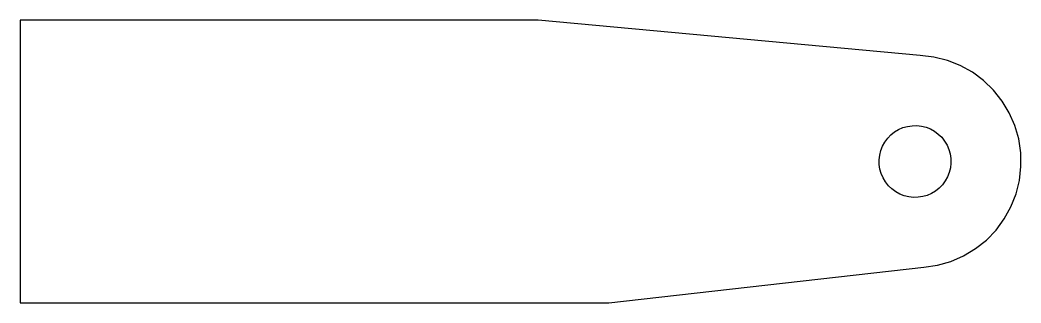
# Model space of a CAD drawing. Extents: x 1057 to 1482, y 456 to 576.
import ezdxf

# ---------------------------------------------------------------- set-up
doc = ezdxf.new("R2010")
doc.units = 0
doc.layers.get('0').update_dxf_attribs({"linetype": 'CONTINUOUS'})

msp = doc.modelspace()

# ---------------------------------------------------------------- linework, layer by layer
for points in [[(1440.97, 471.374), (1446.79, 472.245), (1452.45, 473.868), (1457.85, 476.216), (1462.89, 479.248), (1467.5, 482.913), (1471.59, 487.147), (1475.09, 491.88), (1477.94, 497.028), (1480.1, 502.505), (1481.52, 508.217), (1482.19, 514.065), (1482.08, 519.951), (1481.21, 525.772), (1479.59, 531.43), (1477.24, 536.828), (1474.21, 541.873), (1470.54, 546.479), (1466.31, 550.568), (1461.58, 554.069), (1456.43, 556.922), (1450.95, 559.078), (1445.24, 560.502), (1439.39, 561.167), (1277.24, 576.219), (1057.24, 576.219), (1057.24, 456.219), (1307.24, 456.219)], [(1434.53, 501.212), (1432.59, 501.694), (1430.73, 502.425), (1428.99, 503.392), (1427.38, 504.578), (1425.95, 505.964), (1424.71, 507.525), (1423.68, 509.235), (1422.88, 511.064), (1422.33, 512.981), (1422.04, 514.954), (1422, 516.949), (1422.23, 518.931), (1422.71, 520.866), (1423.44, 522.722), (1424.41, 524.467), (1425.6, 526.071), (1426.98, 527.506), (1428.54, 528.748), (1430.25, 529.775), (1432.08, 530.571), (1434, 531.121), (1435.97, 531.416), (1437.97, 531.451), (1439.95, 531.226), (1441.88, 530.743), (1443.74, 530.013), (1445.49, 529.046), (1447.09, 527.859), (1448.52, 526.474), (1449.77, 524.913), (1450.79, 523.203), (1451.59, 521.374), (1452.14, 519.456), (1452.43, 517.483), (1452.47, 515.489), (1452.24, 513.507), (1451.76, 511.571), (1451.03, 509.715), (1450.06, 507.97), (1448.88, 506.367), (1447.49, 504.932), (1445.93, 503.69), (1444.22, 502.662), (1442.39, 501.866), (1440.47, 501.316), (1438.5, 501.021), (1436.51, 500.986)]]:
    msp.add_lwpolyline(points, close=True)

doc.saveas('drawing.dxf')
